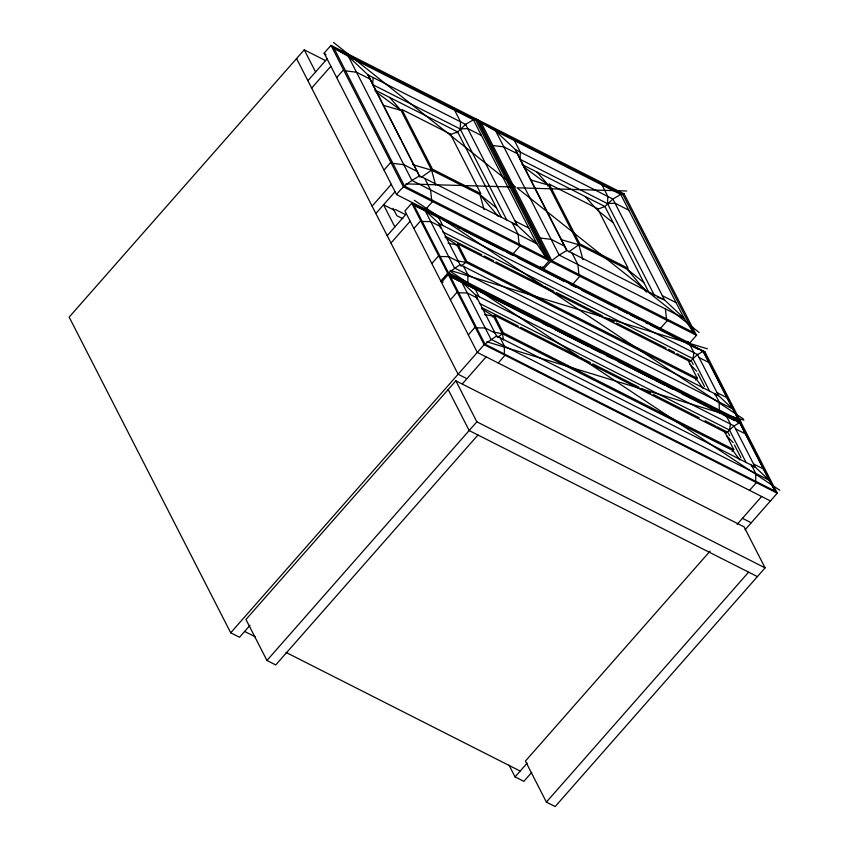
<?xml version="1.0" encoding="UTF-8"?>
<svg xmlns="http://www.w3.org/2000/svg" width="849" height="849" viewBox="0 0 849 849"><rect width="100%" height="100%" fill="white"/><g stroke="black" fill="none" stroke-linecap="round" stroke-linejoin="round"><path stroke-width="1.27" d="M373.082 77.514L372.679 84.613L400.834 139.639M690.407 361.6L692.964 358.681L693.994 352.77L689.759 344.514M726.914 432.937L729.471 430.019L730.501 424.107L726.266 415.851M325.517 60.597L304.25 49.826L69.172 317.112L230.716 632.802L239.514 637.259L250.009 625.331M324.159 53.126L330.983 45.358L476.82 119.263L549.197 260.707L542.373 268.464L396.536 194.57L324.159 53.126L326.048 54.909M307.9 80.687L327.098 58.857M311.668 88.073L330.866 66.243M336.682 77.599L343.505 69.841M384.013 170.087L390.837 162.329M372.095 206.148L391.293 184.318M375.874 213.523L395.072 191.694M396.536 194.57C402.532 186.451 410.927 180.635 419.714 175.86L517.211 225.272L536.865 243.769L546.215 257.894L549.197 260.707L403.36 186.801L330.983 45.358L333.965 48.16L348.43 56.469L473.434 119.815L476.82 119.263M456.762 132.837L465.592 124.379L473.434 119.815L536.865 243.769L411.871 180.434L348.43 56.469L368.084 74.977L465.592 124.379L517.211 225.272L512.361 223.361M387.197 235.661L406.395 213.831M390.975 243.047L410.173 221.218M425.699 209.342L432.534 201.584M413.898 228.498L420.722 220.729M431.833 263.551L438.668 255.782M456.221 245.732L457.813 243.918L688.295 360.698L697.262 378.229L695.66 380.044M441.438 282.303L448.261 274.545L741.389 423.078L777.27 493.184L745.082 529.787M547.584 185.92L549.186 184.106L597.6 208.642L628.143 268.326L579.729 243.801L549.186 184.106M450.405 299.835L457.229 292.067M513.199 253.681L520.034 245.923M468.34 334.888L475.164 327.12M492.728 317.07L494.32 315.255L724.791 432.035L733.759 449.567L732.167 451.381M543.838 269.207C549.834 261.089 558.217 255.284 567.005 250.497L664.512 299.909L684.167 318.417L693.516 332.543L696.488 335.344L689.664 343.102L543.838 269.207L542.638 266.873M230.716 632.802L484.132 344.652L496.569 335.981L755.09 466.982L769.162 480.237L775.137 491.178L777.27 493.184L484.132 344.652L448.261 274.545L450.394 276.551L469.784 286.378M710.125 551.065L525.414 761.097L546.395 802.093L555.182 806.55L765.087 567.875L744.106 526.879L455.86 380.819L245.966 619.483L266.936 660.49L275.734 664.947L477.955 434.996M462.482 383.727L486.106 356.867M498.193 362.99L505.028 355.232M573.001 283.991L579.825 276.222M266.936 660.49L476.841 421.815L455.86 380.819M660.501 328.33L667.325 320.561M749.55 490.361L756.385 482.603M531.718 772.399L523.844 781.345L515.056 776.888L527.176 763.102M737.144 524.353L761.649 496.495M546.395 802.093L748.616 572.152M442.785 231.915L692.964 358.681L697.57 354.585L703.184 351.316L738.63 419.841L740.763 421.847L704.882 351.741L411.754 203.208L404.931 210.966L477.308 352.409L770.436 500.952M479.292 303.252L729.471 430.019L734.077 425.922L739.691 422.653L775.137 491.178L484.991 344.153L450.394 276.551L739.691 422.653L769.162 480.237L490.955 339.26L461.485 281.666L475.557 294.921L734.077 425.922L755.09 466.982L751.248 466.027M460.943 266.151L465.931 262.415L696.403 379.195L703.29 388.63M497.45 337.488L502.438 333.753L732.91 450.532L739.797 459.967M421.486 177.197L431.579 170.129L479.993 194.665L496.548 207.963M568.777 251.835L578.88 244.767L627.294 269.303L643.85 282.6M740.763 421.847L447.635 273.314L411.754 203.208L413.887 205.214L448.484 272.816L738.63 419.841L732.655 408.9L718.583 395.645L460.062 264.644L447.635 273.314L440.801 281.072L443.125 282.25M624.111 193.901L620.725 194.453L495.731 131.107L481.256 122.808L478.284 120.006L550.661 261.45L696.488 335.344L624.111 193.901L478.284 120.006M704.882 351.741L704.033 352.239L700.616 350.51M741.389 423.078L740.54 423.577L737.112 421.847M450.617 134.524L457.611 131.871L501.345 217.333M596.751 209.607L604.913 206.509L612.882 199.027L620.725 194.453L684.167 318.417L559.162 255.071L495.731 131.107L515.385 149.615L612.882 199.027L664.512 299.909L657.232 297.044M688.443 361.504L691.447 360.995M724.94 432.841L727.954 432.332M422.218 221.483L430.74 221.6L440.589 226.587M440.153 256.536L448.686 256.653L458.524 261.641M458.725 292.82L467.247 292.937L477.096 297.925M476.66 327.873L485.182 327.99L495.031 332.978M405.928 183.893L515.566 187.067L333.54 42.45M626.668 190.993L517.03 187.809L699.056 332.437M345.596 70.891L356.484 72.207L370.238 79.169M492.887 145.529L503.786 146.845L517.529 153.818M392.928 163.379L403.816 164.695L417.57 171.668M540.219 238.028L551.118 239.333L564.861 246.306M448.07 243.238L456.964 244.883L465.931 262.415L457.038 260.77M484.577 314.576L493.471 316.221L502.438 333.753L503.478 339.971M493.545 332.108L502.438 333.753M714.741 394.689L718.583 395.645L697.57 354.585L439.05 223.584L424.978 210.329L413.887 205.214L433.287 215.041M383.515 105.372L401.036 110.434L431.579 170.129L435.633 184.976M530.805 180.009L548.337 185.071L578.88 244.767L582.934 259.614M412.805 164.706L431.579 170.129M561.359 239.705L578.88 244.767M450.193 270.396L707.44 348.833M486.7 341.733L743.947 420.17M481.479 135.543L467.735 128.581L460.169 128.952L372.679 84.613L368.084 74.977L420 177.112M628.78 210.191L615.026 203.219L607.47 203.601L519.97 159.262L515.385 149.615L567.005 250.497M374.717 89.856L457.611 131.871M522.008 164.494L604.913 206.509L648.647 291.971M515.067 221.069L528.81 228.041M662.358 295.707L676.112 302.679M434.465 215.635L440.366 218.628M442.722 219.827L452.167 224.603M458.067 227.596L460.423 228.795M462.779 229.994L504.083 250.922M506.45 252.111L512.35 255.103M518.251 258.096L564.267 281.412M570.167 284.404L576.068 287.397M581.968 290.39L616.194 307.731M618.56 308.919L627.995 313.706M630.361 314.905L639.796 319.691M645.696 322.673L648.063 323.872M650.419 325.071L684.644 342.412M685.78 342.985L698.334 349.353M699.109 357.588L708.957 362.576M395.443 209.512L404.899 214.309M394.191 210.181L383.546 204.8L394.881 226.938M445.364 236.298L481.808 254.764M484.174 255.952L493.63 260.749M495.986 261.948L542.087 285.306M544.442 286.506L553.898 291.292M556.265 292.491L602.365 315.849M608.266 318.842L614.177 321.835M616.544 323.034L666.178 348.186M668.545 349.385L674.456 352.377M676.823 353.577L679.189 354.776M680.304 355.338L690.333 360.432M402.766 218.692L396.865 215.699L393.087 208.313M697.262 378.229L466.791 261.439L457.813 243.918M717.044 392.641L726.893 397.629M470.972 286.973L476.873 289.965M479.229 291.165L485.129 294.147M494.574 298.933L537.056 320.466M542.957 323.448L548.857 326.441M554.758 329.433L588.973 346.774M591.339 347.973L600.774 352.749M606.674 355.742L612.575 358.734M618.475 361.727L652.701 379.068M655.057 380.256L664.502 385.043M666.858 386.242L672.758 389.235M682.203 394.01L721.141 413.75M722.287 414.323L734.831 420.69M735.616 428.925L745.464 433.913M481.871 307.635L518.314 326.101M520.67 327.289L578.583 356.644M580.949 357.843L590.405 362.629M592.772 363.828L638.862 387.186M641.228 388.386L650.684 393.172M653.051 394.371L699.141 417.729M705.052 420.722L715.686 426.113M716.8 426.676L726.84 431.77M733.759 449.567L503.287 332.776L494.32 315.255M753.551 463.978L763.4 468.966M466.908 378.696L458.11 374.239L296.566 58.549M742.451 518.325L751.238 522.782M476.841 421.815L765.087 567.875M757.404 576.609L469.168 430.549L448.187 389.542M244.629 631.444L255.273 636.835M286.028 652.414L520.172 771.062M445.088 237.296L456.964 244.883M481.595 308.633L493.471 316.221M414.312 200.29L743.321 418.939M450.819 271.627L779.828 490.276M523.6 166.754L548.337 185.071L536.95 172.071M375.269 91.342L401.036 110.434L389.659 97.433M597.717 210.393L613.307 222.905M687.775 341.319L689.664 343.102M540.473 266.682L542.373 268.464M689.972 364.295L696.711 371.278M726.468 435.633L733.218 442.616M585.364 196.607L595.934 208.674M627.294 269.303L646.418 292.067M498.289 216.442L479.993 194.665L484.047 209.512M715.007 393.83L719.23 402.097L719.23 410.014M751.514 465.167L755.737 473.434L755.737 481.351M692.964 358.681L709.711 391.4M729.471 430.019L746.218 462.737M601.983 184.955L607.884 196.49L607.47 203.601L654.802 296.089M692.031 362.13L693.198 364.423M697.91 373.624L704.49 386.475M728.538 433.468L729.705 435.76M734.417 444.961L740.986 457.813M514.483 140.616L520.384 152.151L519.97 159.262L566.707 250.582M572.014 253.034L577.914 264.57L578.933 274.482M454.682 110.306L460.583 121.853L460.169 128.952L506.906 220.273M512.212 222.735L518.113 234.271L519.132 244.172M424.712 178.396L430.613 189.932L431.632 199.833M402.033 141.985L419.406 175.934M438.402 217.132L442.637 225.399M463.65 266.459L467.873 274.726L467.873 282.643M474.909 288.469L479.133 296.736M500.146 337.796L504.38 346.063L504.38 353.98M460.062 264.644L439.05 223.584L440.514 227.999M496.569 335.981L475.557 294.921L477.021 299.336M304.25 49.826L315.573 71.963M509.029 765.108L515.056 776.888M665.414 308.909L666.433 318.821M475.631 119.953L333.965 48.16L404.548 186.111L546.215 257.894L475.631 119.953M622.922 194.591L481.256 122.808L551.85 260.749L693.516 332.543L622.922 194.591M450.299 133.993L401.885 109.468L432.438 169.153L480.852 193.689L450.299 133.993M703.184 351.316L424.978 210.329L454.448 267.923L732.655 408.9L703.184 351.316"/></g></svg>
